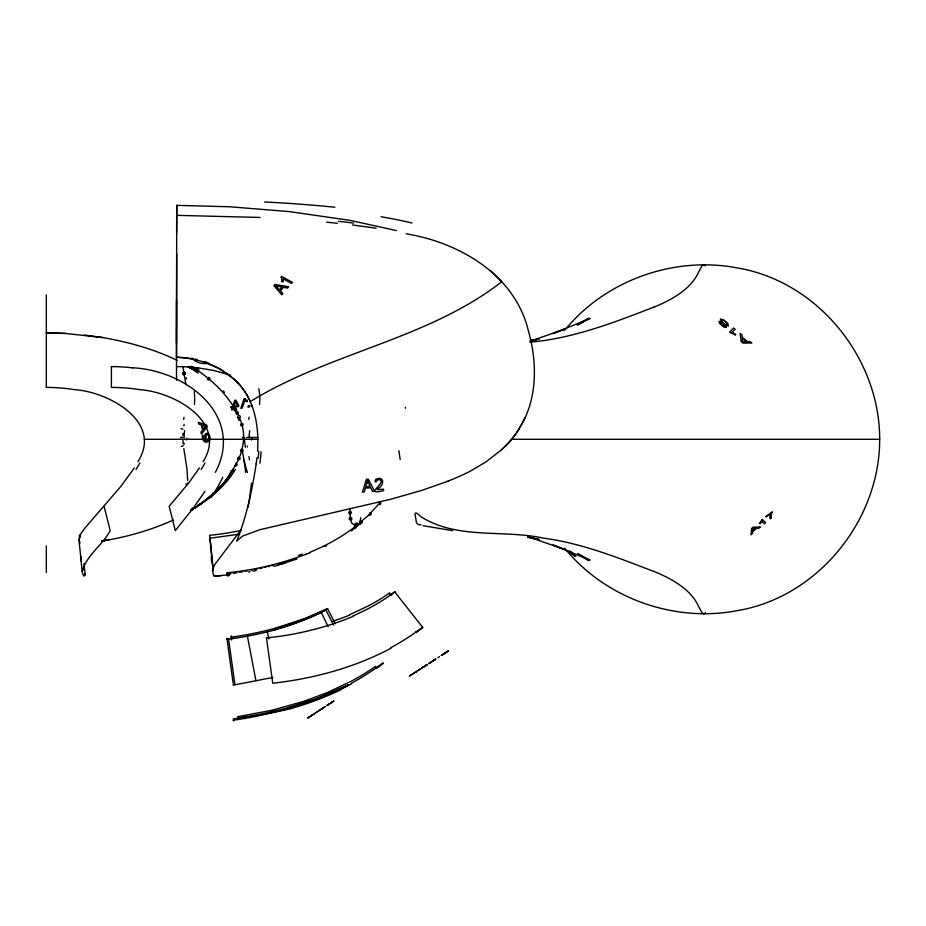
<?xml version="1.0" encoding="UTF-8"?>
<svg xmlns="http://www.w3.org/2000/svg" width="926" height="926" viewBox="0 0 926 926"><rect width="100%" height="100%" fill="white"/><g stroke="black" fill="none" stroke-linecap="round" stroke-linejoin="round"><path stroke-width="1.39" d="M176.472 343.095L176.739 205.364L229.474 206.753L289.086 211.579L349.796 220.319L396.432 230.562M176.716 254.083L176.461 357.251L190.247 358.489L204.484 362.135M176.623 233.34L176.727 205.317M46.3 294.827L46.3 387.404A178.695 178.695 0 0 1 74.751 389.684C108.898 391.872 163.115 422.071 137.962 461.634M111.409 366.522L111.409 387.404A178.695 178.695 0 0 1 139.861 389.684C174.007 391.872 228.224 422.071 203.072 461.634M237.588 717.824L237.669 716.712L271.862 710.254L303.219 701.514L327.098 692.66L350.676 681.513A240.887 237.635 -87.6 0 0 375.62 666.326L376.708 668.259L383.329 663.329M239.348 417.649C247.369 434.352 243.272 454.122 233.132 468.938M251.502 483.175L249.221 501.348M564.721 330.281C605.326 280.242 674.07 255.796 737.246 267.903C817.947 281.411 879.735 358.142 879.7 439.283C879.735 520.424 817.947 597.143 737.246 610.662C674.07 622.77 605.326 598.323 564.721 548.273M182.827 435.336L182.966 433.218M257.555 451.02C259.014 428.622 255.553 404.384 241.038 386.489M256.977 457.757L256.213 464.019M231.257 637.007L231.315 635.907L231.708 638.732M256.317 463.185C252.185 489.634 246.744 516.118 236.755 541.05L242.381 536.177L259.674 529.753L390.564 499.288L421.758 490.398L448.392 481.069M248.087 507.205L248.643 504.091M183.869 425.972L184.1 424.478M184.019 417.221L183.637 419.409M249.117 417.221L248.747 419.409M249.221 501.371L248.77 503.501M246.953 401.606L247.335 400.472M251.779 406.537L252.15 405.414M517.24 431.62C537.439 402.451 537.856 364.3 528.48 331.219C515.238 275.034 459.736 242.6 406.19 233.803M215.376 472.318C245.054 416.052 186.786 370.354 132.719 367.807M525.065 417.8L518.525 429.687M197.099 506.777L213.524 493.952L222.587 484.587L213.767 493.465L203.442 501.765M215.272 575.44L214.091 576.18M355.352 526.581L355.329 526.616A202.632 191.809 90 0 1 323.058 546.352M394.765 591.957L422.939 627.643L418.101 630.942M232.877 470.119L222.518 484.726M394.927 591.76L394.951 591.726A200.687 189.969 -90 0 1 366.001 609.817L352.598 616.207M134.282 468L121.051 486.173L85.042 527.901L80.006 534.973L78.942 539.511L82.217 571.909L83.294 575.324M199.391 468L188.8 482.863L169.18 506.267L175.303 530.621L193.418 507.888L204.947 491.393M235.401 469.332C226.639 484.124 213.455 495.78 199.148 505.064M232.646 469.69L230.03 473.533M241.119 529.753L214.404 565.01L212.424 570.277L213.501 575.324M205.503 500.341L218.339 489.125L230.111 475.617M229.972 475.814L231.211 474.112M286.192 709.42L287.083 708.332M274.084 629.796L275.022 628.696M380.841 501.765L367.622 516.152L358.918 523.178M281.099 277.163L281.678 276.48L292.477 282.349L291.574 283.402L283.159 278.83A9.92 7.906 0.1 0 1 282.916 281.793M228.109 574.583L227.194 574.062A491.451 9.827 -90 0 1 226.905 573.136M732.015 332.422L735.175 329.286L733.635 328.012L729.584 332.04L730.568 332.851A10.047 3.484 38.7 0 1 735.221 334.923M735.209 334.842L735.695 334.367A12.397 4.306 38.7 0 0 732.015 332.422M228.247 574.456L230.968 573.75M275.439 629.796C260.137 633.893 241.292 637.806 227.194 639.172A491.451 9.827 90 0 1 226.905 638.245L233.132 683.238M230.007 474.853C222.02 486.787 211.348 496.649 199.148 504.716M272.846 677.462L233.989 685.008L233.479 684.441M234.868 720.034L233.989 720.706L233.479 720.127M417.95 631.081L416.33 632.562L415.566 632.041M517.356 431.69A104.916 104.534 -79.6 0 1 501.244 450.001L486.208 461.727L470.628 470.998A238.584 237.924 -84.9 0 1 447.906 481.15M770.953 513.212L765.652 516.882L772.458 511.835A20.303 7.049 -38.7 0 0 771.196 516.511M577.998 324.644L580.197 322.919L578.009 324.586M204.16 501.371L199.183 505.052M193.036 508.953L193.476 508.64M197.574 505.839L202.273 502.587M198.997 505.202L215.793 492.563M359.253 524.313L362.043 522.507L356.105 526.373L357.181 525.667M424.895 666.118L427.21 664.625L420.034 669.197M435.289 659.37L434.155 660.111L435.857 659.011L433.437 660.608M192.62 509.184L191.254 510.133L196.185 506.892L190.698 510.434M330.756 703.1L332.411 702.047L326.832 705.6L331.207 702.822M333.325 701.457L333.985 700.994L333.221 701.514M425.798 665.516L426.076 665.354M430.659 662.403L428.703 663.618L431.91 661.546M432.234 661.361L435.66 659.15M332.457 701.989L332.99 701.642M314.342 713.668L310.638 716.053M416.214 671.674L409.361 676.073L410.901 675.077M313.231 714.421L317.722 711.457L307.49 718.055L311.668 715.428M415.103 672.438L419.594 669.475L412.093 674.336M425.705 665.586L424.131 666.616M360.006 523.827L359.716 523.989M433.854 660.331L434.56 659.833M193.777 508.513L195.016 507.691M195.455 507.436L196.185 506.939L193.766 508.455M360.226 523.688L358.443 524.834M324.841 706.897L321.959 708.76M332.168 702.174L331.566 702.591L332.249 702.093M431.713 661.696L434.919 659.648M447.871 651.302L448.439 650.932L442.651 654.636M426.423 665.134L422.221 667.796M191.184 510.064L196.115 506.881L191.254 510.006M356.151 526.281L357.505 525.412M331.381 702.695L331.925 702.313M323.024 708.101L323.683 707.649L322.456 708.459M424.803 666.176L423.344 667.079M434.016 660.192L433.09 660.817M194.101 508.177L194.645 507.923M358.142 524.996L356.776 525.91M329.725 703.772L326.959 705.554L327.769 705.033M421.654 668.19L420.173 669.104M430.613 662.426L428.831 663.572L429.838 662.923M431.666 661.696L432.523 661.176M445.475 652.853L446.691 652.054L445.846 652.587M318.162 711.18L325.396 706.515M320.604 709.652L321.044 709.374M330.258 703.413L331.682 702.498M437.952 657.645L439.491 656.65M441.274 655.504L448.508 650.839M444.468 653.501L441.47 655.388M331.577 702.533L332.689 701.815M319.701 710.242L323.105 708.008M422.117 667.912L423.228 667.195L422.545 667.6M432.72 661.048L433.773 660.377M421.342 668.41L422.314 667.773M320.06 709.999L318.312 711.075M426.504 665.065L427.118 664.671M578.137 324.806L588.589 318.197L580.232 323.452M579.792 323.764L583.206 321.623L577.06 324.876M346.509 686.12L345.502 686.675M344.171 687.416L342.493 688.342M341.833 688.712L341.162 689.083M391.154 648.131C354.554 667.646 313.833 678.573 272.753 683.238L266.526 638.234M351.533 683.816C314.933 703.332 274.212 714.259 233.132 718.923M369.173 605.5L349.438 614.841M348.292 684.835L316.356 698.621M578.241 324.285L590.117 318.382L552.984 333.591L565.311 328.915L530.725 341.023M323.093 546.433L309.562 552.556M173.382 520.007C150.672 530.332 126.457 537.138 101.848 541.073M653.872 307.096C613.788 322.665 573.032 338.418 529.811 342.203M180.964 428.599L182.897 429.247M394.684 591.992L390.656 594.909L389.302 593.149A195.548 192.376 90 0 1 369.161 605.477M298.519 555.438L302.177 554.084M315.442 698.956L288.021 707.649A409.026 408.389 -70.3 0 1 237.612 718.009M356.568 524.336C348.211 526.57 350.873 512.923 349.808 508.27M296.933 559.038L274.073 566.434M280.856 564.061L285.96 562.452M206.567 440.545C202.505 442.165 203.836 434.907 202.725 435.104A3.241 1.829 75.8 0 0 202.319 437.199L202.782 439.237M530.355 341.162L537.832 339.02L530.424 340.733M278.263 564.652L283.287 563.205M287.778 709.351L253.307 716.921M273.401 565.265L271.862 565.693M276.006 628.002L305.487 618.337L327.515 608.579L335.305 623.788M241.165 530.424L240.413 530.621M420.994 524.567C418.818 525.493 416.503 523.827 416.214 521.558C415.809 516.303 412.116 508.131 421.041 516.777C457.675 539.893 503.293 529.313 543.782 538.18C582.026 543.261 618.082 557.776 653.872 571.469M269.825 566.249L268.285 566.654M264.778 567.488L266.028 567.21M262.301 568.02L259.812 568.541M530.772 340.733L539.221 339.043L530.285 340.699M241.304 530.471L229.648 532.647A323.405 323.405 0 0 1 209.704 535.297L213.049 569.918M247.369 570.856L245.031 571.307M257.324 569.05L254.835 569.525M256.108 570.613L253.087 571.168M251.988 717.175L248.041 717.893M242.693 571.759L239.186 572.395M251.108 570.208L252.347 569.988M237.924 534.371L210.028 538.237L213.154 570.601M246.721 718.136L242.774 718.808M248.562 571.967L250.066 571.712M236.836 572.8L233.317 573.379M244.915 398.597L244.036 398.747L240.818 408.343L242.184 408.111L244.684 400.634A9.92 5.892 -34.4 0 0 246.976 401.571M241.454 719.016L236.188 719.838M214.485 576.342L229.451 574.525M214.577 576.331L221.708 575.544M206.128 361.707L205.445 361.777A12.351 10.753 14.6 0 1 203.373 361.696L219.624 368.918L233.421 378.641M243.133 437.466L242.404 437.454L244.406 437.466M177.364 360.469C153.913 349.021 128.494 342.099 102.867 337.573L84.185 335.015M182.341 437.454L180.663 437.454M180.396 437.454L182.735 437.454M246.594 437.454L257.845 437.454M144.479 439.283L208.512 439.283M209.589 439.283L257.845 439.283M511.164 439.283L879.7 439.283M176.808 215.353L260.044 217.448M176.461 357.251L180.801 357.378A82.09 81.847 -0.4 0 1 185.455 357.818L197.643 360.087A13.693 12.154 12.6 0 1 195.618 358.906M65.329 333.441L46.3 332.909L65.387 333.429L102.867 337.573M181.346 446.401L183.371 445.776M326.542 222.171L337.527 223.282M574.49 555.241L570.636 552.058M452.768 530.667L422.962 525.69M352.436 224.972L376.13 228.213M197.828 367.807L213.385 370.4L230.597 375.169M527.727 537.393L539.221 539.522L527.866 536.686M527.994 536.733L565.311 549.65L552.984 544.974L590.117 560.184L578.241 554.28M570.74 551.954L574.583 555.16M204.6 362.17L205.155 362.367A90.806 90.598 0.2 0 1 215.145 366.465C230.215 373.954 243.631 385.864 250.24 401.618C329.795 352.355 427.349 339.576 501.857 281.689L490.398 270.508M191.543 368.444L189.483 367.344L192.816 369.138M188.082 366.673L196.219 370.979L193.187 369.335M569.918 551.109L569.027 551.063L571.087 553.401L575.231 556.491L570.231 552.012L575.822 556.283L570.404 551.398M578.287 554.338L588.589 560.369L579.306 554.5M193.534 369.52L196.219 370.979M194.344 369.96L195.154 370.412L194.483 370.03M188.418 366.939L196.081 371.106L188.464 366.951L189.483 367.344M191.659 368.502L192.388 368.895M192.944 369.243L193.847 369.682M281.678 281.11L282.951 281.805M188.765 366.951L189.413 367.309M191.103 366.245L192.388 366.962M192.863 367.24C208.466 377.183 222.576 389.881 232.762 405.403M195.12 371.233L198.257 373.166M578.646 554.095L583.206 556.943M578.009 553.968L580.197 555.646L577.998 553.922M83.884 576.18L85.169 574.919L84.011 563.483M84.775 574.12L85.157 574.757M223.12 390.772L224.509 392.335M389.302 593.149L390.922 595.487M233.861 407.151L238.086 414.848M333.568 625.05L325.813 609.817L321.264 612.387L328.105 626.485M80.041 542.995L78.942 539.511M267.267 632.03L269.015 638.94M104.071 506.267L110.206 530.621C102.589 545.148 86.222 555.415 82.183 571.539M247.369 635.965L255.935 680.726M186.276 377.785L186.485 379.035M248.932 456.587L249.488 459.863M183.823 448.601L186.855 467.954L187.712 480.351M79.659 537.45L79.497 535.297L79.786 538.11M247.381 447.015L247.254 446.089M231.627 640.016L231.234 637.204A364.288 363.675 -90 0 0 276.017 628.025M228.618 639.206L234.868 684.337M82.889 570.312L82.773 569.027M185.964 384.88L182.885 366.765M183.163 443.785L182.839 439.572M176.519 300.29L176.519 380.378M46.3 545.865L46.3 572.465M202.782 439.237A4.063 2.303 75.8 0 0 204.403 441.609L204.831 441.864A6.146 3.473 75.8 0 0 205.526 442.096L206.926 442.061A20.233 11.448 75.8 0 0 207.887 441.783L209.658 440.359A4.132 2.338 75.8 0 0 210.086 438.878A4.225 2.396 75.8 0 0 209.808 436.528A4.676 2.639 75.8 0 0 209.554 435.729L209.392 435.359A3.773 2.13 75.8 0 0 208.616 434.155A4.132 2.338 75.8 0 0 208.153 433.692A3.959 2.234 75.8 0 0 207.401 433.299L205.503 433.877A3.843 2.176 75.8 0 0 204.982 434.919A4.074 2.303 75.8 0 0 204.866 435.567A3.53 1.991 75.8 0 0 204.901 436.991A4.074 2.303 75.8 0 0 205.132 437.986A3.669 2.072 75.8 0 0 206.811 440.452M247.416 400.356A8.033 4.78 -34.4 0 1 244.834 398.643M771.08 513.154A18.323 6.366 -38.7 0 0 770.305 518.849L771.508 517.842A16.888 5.869 -38.7 0 1 771.092 516.581M281.18 277.14A8.033 6.401 0.1 0 1 281.527 281.076M204.97 462.919A82.9 65.526 -71.8 0 1 201.116 469.482M222.796 477.33A119.396 92.345 -77.2 0 1 210.7 497.748M111.409 366.592A181.241 180.049 0.7 0 1 132.719 367.877M183.753 374.752A1.296 1.215 -12 0 1 183.012 372.958A1.296 1.215 -12 0 1 185.073 372.715A1.296 1.215 -12 0 1 184.714 374.636M183.834 374.579A1.296 1.215 -12 0 1 182.908 372.865A1.296 1.215 -12 0 1 184.934 372.437A1.296 1.215 -12 0 1 184.783 374.382M193.603 367.182A1.296 1.227 -60.1 0 1 192.052 368.212A1.296 1.227 -60.1 0 1 191.207 366.615M195.884 368.12A1.296 1.215 -55.4 0 1 197.412 369.219A1.296 1.215 -55.4 0 1 195.976 370.62A1.296 1.215 -55.4 0 1 194.981 368.999M196.752 369.277A1.296 1.215 -54.9 0 1 198.673 369.798A1.296 1.215 -54.9 0 1 197.458 371.534A1.296 1.215 -54.9 0 1 196.312 369.925M207.899 377.773A1.296 1.181 -50.2 0 1 209.785 378.306A1.296 1.181 -50.2 0 1 208.466 379.984A1.296 1.181 -50.2 0 1 207.493 378.294M237.507 411.781A1.296 1.204 -27.2 0 1 238.248 413.563A1.296 1.204 -27.2 0 1 236.223 413.876A1.296 1.204 -27.2 0 1 236.558 411.931M239.371 415.67A1.296 1.181 -23.8 0 1 240.089 417.406A1.296 1.181 -23.8 0 1 238.063 417.719A1.296 1.181 -23.8 0 1 238.422 415.809M242.149 423.61A1.296 1.065 -15.8 0 1 242.901 425.231A1.296 1.065 -15.8 0 1 240.748 425.347A1.296 1.065 -15.8 0 1 241.674 423.633M187.677 483.002A1.296 1.03 1.3 0 1 185.779 484.078M192.203 507.923A1.296 1.227 61.7 0 1 191.242 509.913M197.307 505.098A1.296 1.215 55.4 0 1 195.895 506.788M212.61 493.083A1.296 1.169 48.7 0 1 211.568 494.878M232.843 469.494A1.296 1.192 33.4 0 1 232.993 471.427A1.296 1.192 33.4 0 1 231.014 470.929M235.621 463.336A1.296 1.215 29.4 0 1 236.917 465.118A1.296 1.215 29.4 0 1 234.729 465.292M194.205 391.605A76.302 23.845 -66.8 0 1 194.414 404.5M186.462 440.024A49.923 1.493 -81.1 0 1 186.751 438.195M184.17 444.167A30.199 10.568 -88 0 1 184.135 443.241M184.1 437.905A30.199 10.568 -88 0 1 184.598 430.567M237.947 417.626A177.225 30.373 88.5 0 1 239.186 420.647M352.586 529.151A1.296 1.296 0 0 1 351.371 530.853M354.195 528.248A1.296 1.296 0 0 1 352.424 529.197M354.149 525.968A1.296 1.296 0 0 1 356.267 526.385A1.296 1.296 0 0 1 355.086 528.19M228.988 573.692A1.296 1.296 0 0 1 228.583 575.81A1.296 1.296 0 0 1 226.777 574.641M326.612 545.75A5.417 3.368 63.6 0 1 325.859 546.074M325.582 545.842A1.296 1.296 0 0 1 324.586 546.282M306.344 554.199A1.296 1.239 69.3 0 1 306.078 554.396M349.553 615.165A343.928 338.337 90 0 1 332.411 621.404M352.725 616.554A336.983 318.972 -90 0 1 266.491 637.864M422.615 627.145A240.309 227.819 -79.1 0 1 390.899 647.61M350.537 511.534A1.296 1.204 -3.3 0 1 351.116 513.34A1.296 1.204 -3.3 0 1 349.079 513.455A1.296 1.204 -3.3 0 1 349.461 511.592M379.174 502.158A1.296 1.192 39.8 0 1 380.771 503.489A1.296 1.192 39.8 0 1 379.174 504.52M369.925 512.645A1.296 1.215 44.9 0 1 370.99 514.601A1.296 1.215 44.9 0 1 368.826 514.509M360.561 520.597A1.296 1.239 55 0 1 362.24 521.766A1.296 1.239 55 0 1 360.781 523.074A1.296 1.239 55 0 1 359.832 521.257M351.151 517.634A1.296 1.25 -7.6 0 1 351.672 519.393A1.296 1.25 -7.6 0 1 349.808 519.787A1.296 1.25 -7.6 0 1 349.542 517.981M249.129 437.616A30.5 10.672 -88 0 1 249.673 430.706M245.459 447.351A30.303 15.348 90 0 1 244.487 437.581M258.759 388.7A76.302 23.845 -66.8 0 1 259.523 404.5M251.571 440.024A49.923 1.493 -81.1 0 1 251.86 438.195M247.439 472.445A51.682 11.193 85.6 0 1 244.047 460.176M242.369 451.286A81.743 16.286 73.5 0 1 245.656 472.434M139.861 462.919A82.9 65.526 -71.8 0 1 136.006 469.482M81.106 556.804A555.762 12.42 82.2 0 1 81.349 561.654M327.596 608.741A276.469 276.064 -90 0 1 275.67 628.21M325.883 609.979A330.709 299.017 -90 0 1 275.416 629.252M321.31 612.503A323.475 298.126 90 0 1 275.404 629.68M233.468 684.812A541.56 10.383 -88.3 0 1 233.086 684.789M348.384 685.032A322.028 321.565 -67 0 1 287.778 707.858M346.405 685.842A361.823 328.892 -75.7 0 1 287.639 708.459M341.324 689.511A357.586 331.624 -76.8 0 1 287.812 709.478M233.468 720.497A541.56 10.383 -88.3 0 1 233.086 720.474M382.994 662.842A240.309 227.819 -79.1 0 1 351.29 683.295M211.325 556.804A555.762 12.42 82.2 0 1 211.556 561.654M309.666 552.845A339.761 321.611 90 0 1 226.882 572.812M360.307 520.887A135.011 19.539 -61.6 0 1 360.712 517.646M705.496 265.959A326.403 19.944 -81.5 0 0 701.653 266.422L698.54 272.14A702.151 154.781 10.7 0 1 653.976 307.119M405.345 407.382A142.5 1.817 88.5 0 1 405.368 408.262M705.496 612.607A326.403 19.944 81.5 0 1 701.653 612.144L698.54 606.426A702.151 154.781 -10.7 0 0 653.976 571.446M398.84 450.649A125.809 8.855 79.2 0 1 400.194 459.516M381.049 216.753A406.514 303.068 -11.8 0 1 412.047 223.016M338.603 221.326A510.087 238.977 -1.2 0 1 353.639 223.05M264.639 201.995A632.539 281.122 -0.7 0 1 334.899 207.227M233.479 378.584A66.51 65.873 15.5 0 1 241.13 386.42M518.676 429.791A102.925 102.566 -81 0 1 501.244 450.013M258.794 451.263A107.601 68.096 88.7 0 1 258.18 458.127M261.109 451.761A112.208 71.869 88.6 0 1 259.893 463.22M176.519 366.592A181.241 180.049 0.7 0 1 197.817 367.877M208.871 363.108A13.045 8.994 9.2 0 1 191.89 357.98M742.594 341.567L742.594 341.729A24.273 8.438 38.7 0 1 742.583 341.96A20.916 7.269 38.7 0 1 744.191 341.752L746.599 341.717L742.339 338.21L742.594 341.567M726.343 326.924L725.648 327.549L723.796 326.959L719.502 323.359L719.074 321.276L721.62 322.086L720.359 319.053L723.669 319.875L727.952 323.637L728.38 326.056L725.127 324.98L726.343 326.982M381.327 481.763C379.729 486.914 366.21 494.889 383.63 490.664L383.526 489.183L377.16 489.634A6.308 6.088 -3.1 0 1 378.202 488.315C383.214 486.393 385.239 476.959 377.588 478.545C373.352 479.506 375.389 484.692 377.183 480.2C378.572 479.031 381.327 479.726 381.327 481.763M752.549 531.709L752.421 533.584L751.021 534.742L751.646 528.364L753.07 527.183L760.408 526.998L758.892 528.248L756.75 528.248L752.549 531.709M752.734 529.313L752.583 531.038L755.986 528.237L752.861 528.167A19.423 6.748 -38.7 0 1 752.664 528.144A16.726 5.811 -38.7 0 1 752.734 529.313M365.365 488.141L364.207 492.03L362.379 492.169L366.465 479.298L368.316 479.159L374.532 491.301L372.576 491.44L370.782 487.759L365.365 488.141M366.846 483.222L365.758 486.763L370.157 486.451L367.599 480.941A19.423 18.728 -3.1 0 1 367.448 480.548A16.726 16.136 -3.1 0 1 366.846 483.222M231.176 406.745L230.817 407.822L232.322 407.567L231.558 409.859L232.924 409.639L233.688 407.347L238.526 406.549L238.885 405.472L235.875 400.113L234.764 400.298L232.681 406.491L231.176 406.745M235.493 401.965L234.046 406.271L237.542 405.692L235.493 401.965M248.411 405.831L247.971 407.162L249.522 406.908L249.974 405.576L248.411 405.831M207.123 426.747L201.486 434.074L200.965 432.187L202.701 430.058L201.278 424.803L198.777 424.096L198.291 422.325L206.637 424.953L207.123 426.747M204.912 427.384L203.326 429.305L202.169 425.046L204.449 425.74A16.726 9.468 75.8 0 0 206.128 426.041A19.423 10.985 75.8 0 0 205.942 426.238L204.912 427.384M274.929 284.456L273.888 285.683L281.84 294.804L282.87 293.6L280.404 290.891L283.472 287.315L287.581 288.079L288.68 286.794L274.929 284.456M282.013 287.037L279.525 289.942L277.325 287.454A16.726 13.334 0.1 0 0 275.52 285.706A19.423 15.476 0.1 0 0 275.925 285.81L282.013 287.037M762.364 519.498L761.566 520.157A8.033 2.79 -38.7 0 1 759.401 523.352L759.864 523.734A9.92 3.449 -38.7 0 0 761.843 521.222L764.378 523.734L765.605 522.715L762.364 519.498M108.782 539.893L101.744 541.073L108.782 539.893M750.106 341.601L747.513 341.682L742.27 337.353L742.027 334.934L740.14 333.383L741.228 341.613L743.022 343.083L751.866 343.06L750.106 341.601M205.804 436.227A2.859 1.62 75.8 0 0 208.153 440.151A2.859 1.62 75.8 0 0 208.57 435.718A2.859 1.62 75.8 0 0 205.804 436.227M722.43 322.213A3.357 1.169 38.7 0 0 727.014 324.632A3.357 1.169 38.7 0 0 723.773 320.697A3.357 1.169 38.7 0 0 722.43 322.213M721.03 324.135A2.639 0.914 38.7 0 0 724.63 326.021A2.639 0.914 38.7 0 0 722.06 322.931A2.639 0.914 38.7 0 0 721.03 324.135M235.32 410.936A1.296 1.215 -29.8 0 0 236.5 409.06A1.296 1.215 -29.8 0 0 234.29 409.107A1.296 1.215 -29.8 0 0 235.32 410.936M237.774 459.007A1.296 1.192 24.1 0 0 239.984 459.053A1.296 1.192 24.1 0 0 238.781 457.224A1.296 1.192 24.1 0 0 237.774 459.007M240.887 451.205A1.296 1.076 16.1 0 0 243.029 450.858A1.296 1.076 16.1 0 0 241.42 449.423A1.296 1.076 16.1 0 0 240.887 451.205M355.318 524.047A1.296 1.273 69.2 0 0 356.973 525.574A1.296 1.273 69.2 0 0 357.424 523.375A1.296 1.273 69.2 0 0 355.318 524.047"/></g></svg>
